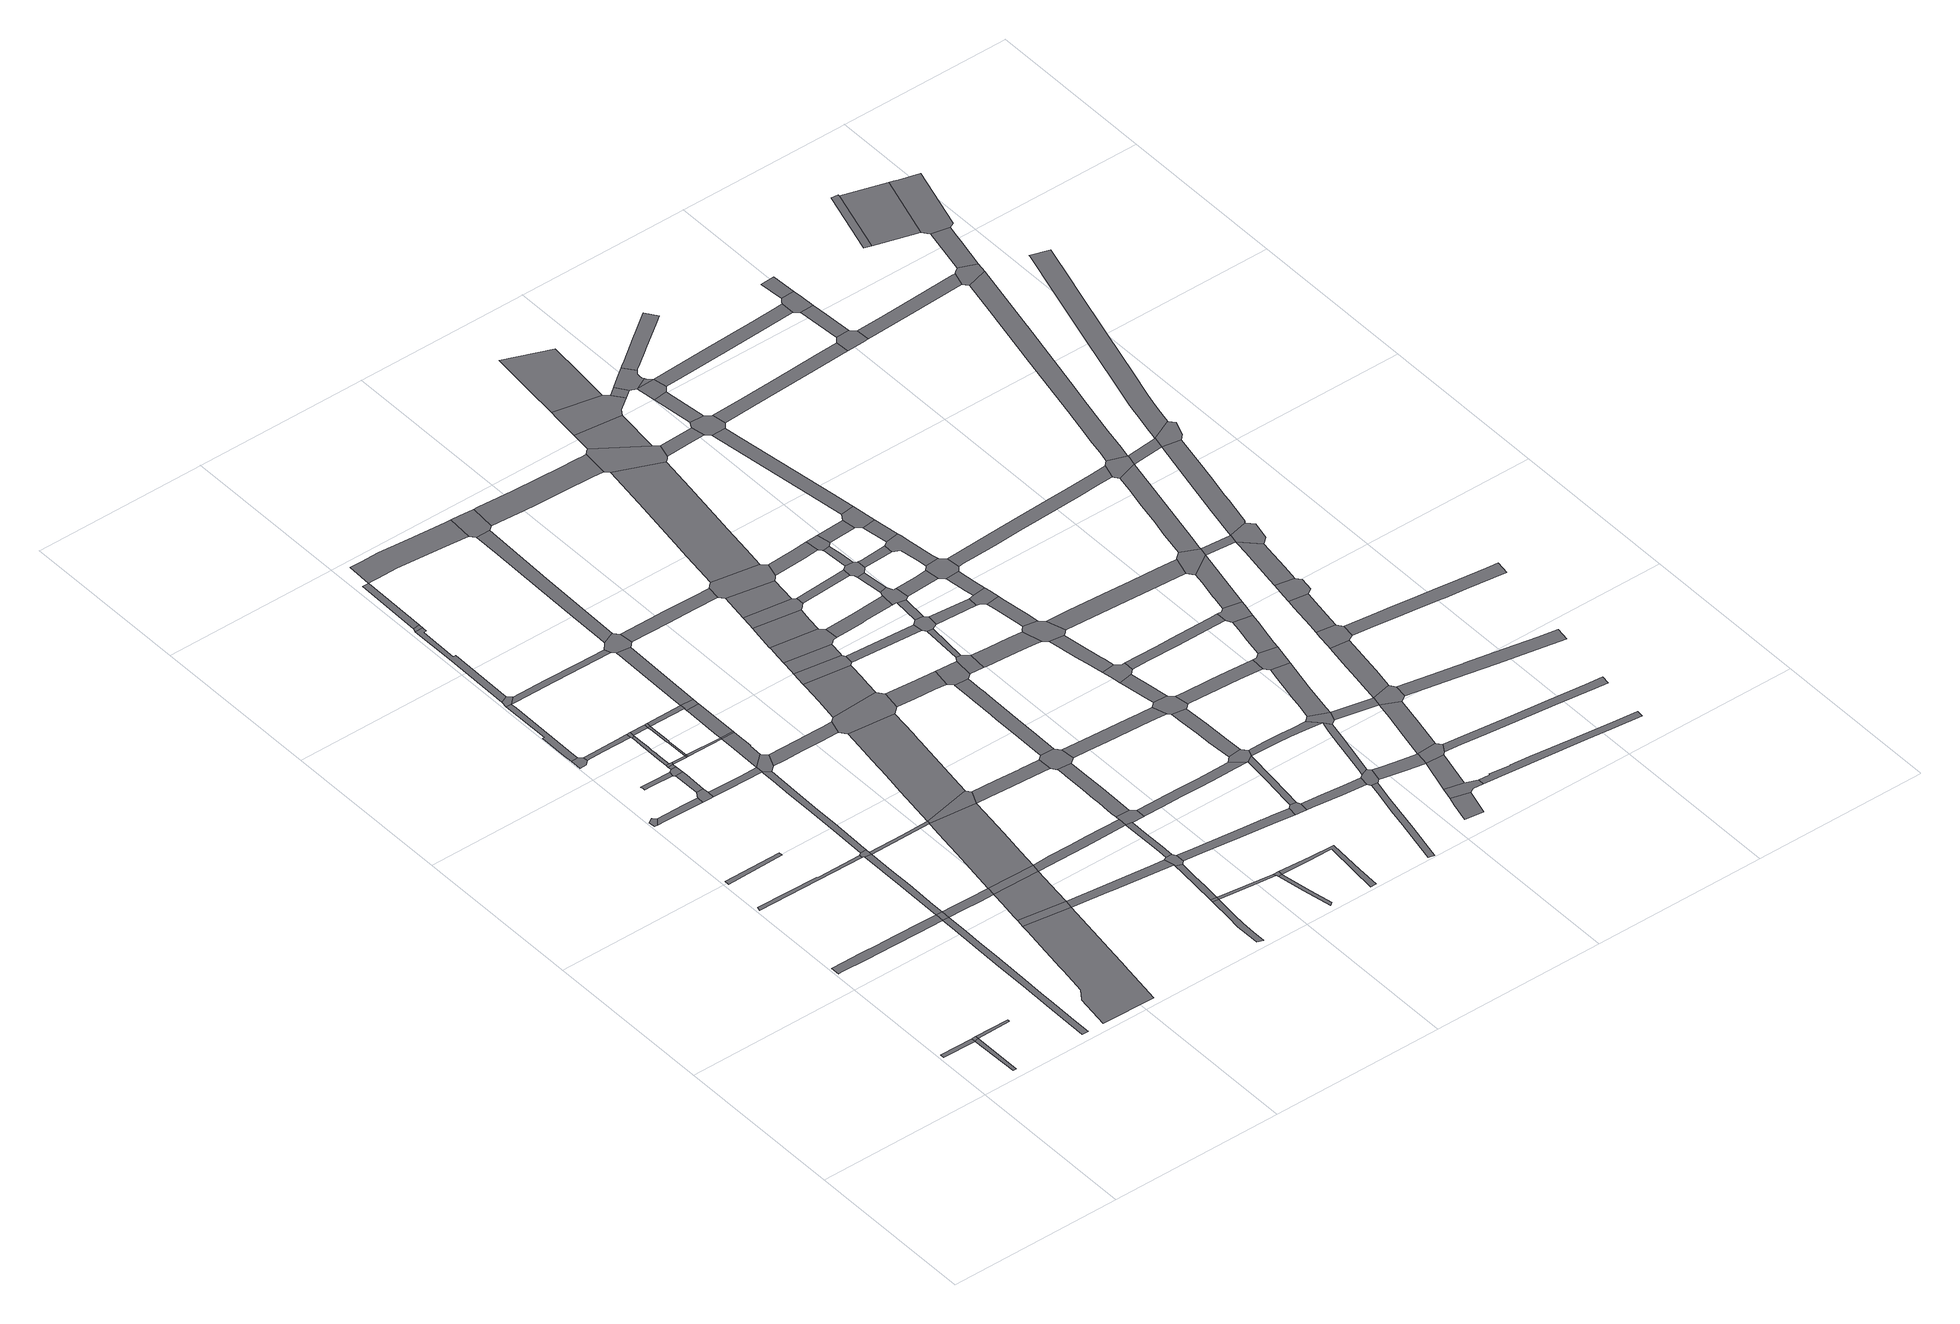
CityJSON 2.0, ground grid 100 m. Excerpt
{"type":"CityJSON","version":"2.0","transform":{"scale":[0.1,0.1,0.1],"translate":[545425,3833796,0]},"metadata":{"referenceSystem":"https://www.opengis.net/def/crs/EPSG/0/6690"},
"CityObjects":{
"road1":{"type":"Road","attributes":{"RoadStructureAttribute.sectionType":"1"},"geometry":[{"type":"MultiSurface","lod":"1","boundaries":[[[0,1,2,3]]]}]},
"road2":{"type":"Road","attributes":{"RoadStructureAttribute.sectionType":"1"},"geometry":[{"type":"MultiSurface","lod":"1","boundaries":[[[4,2,5,6]]]}]},
"road3":{"type":"Road","geometry":[{"type":"MultiSurface","lod":"1","boundaries":[[[3,2,4,7]]]}]},
"road4":{"type":"Road","geometry":[{"type":"MultiSurface","lod":"1","boundaries":[[[8,9,10,7,4]]]}]},
"road5":{"type":"Road","attributes":{"RoadStructureAttribute.sectionType":"1"},"geometry":[{"type":"MultiSurface","lod":"1","boundaries":[[[11,12,13,14,15,16,17,18,19,20,21,22,23,24,25]]]}]},
"road6":{"type":"Road","attributes":{"RoadStructureAttribute.sectionType":"1"},"geometry":[{"type":"MultiSurface","lod":"1","boundaries":[[[26,27,28,29,30,31]]]}]},
"road7":{"type":"Road","geometry":[{"type":"MultiSurface","lod":"1","boundaries":[[[32,33,34,35,36,37]]]}]},
"road8":{"type":"Road","attributes":{"RoadStructureAttribute.sectionType":"1"},"geometry":[{"type":"MultiSurface","lod":"1","boundaries":[[[24,38,39,40,41,42,43,44,45,46,47,48,49,50,51,52,53,54]]]}]},
"road9":{"type":"Road","attributes":{"RoadStructureAttribute.sectionType":"1"},"geometry":[{"type":"MultiSurface","lod":"1","boundaries":[[[55,56,57,58,59,60]]]}]},
"road10":{"type":"Road","attributes":{"RoadStructureAttribute.sectionType":"1"},"geometry":[{"type":"MultiSurface","lod":"1","boundaries":[[[61,37,36,62,63,64,65,66]]]}]},
"road11":{"type":"Road","geometry":[{"type":"MultiSurface","lod":"1","boundaries":[[[67,68,69,70,71,72,73]]]}]},
"road12":{"type":"Road","geometry":[{"type":"MultiSurface","lod":"1","boundaries":[[[25,24,54,74]]]}]},
"road13":{"type":"Road","attributes":{"RoadStructureAttribute.sectionType":"1"},"geometry":[{"type":"MultiSurface","lod":"1","boundaries":[[[75,76,77,78,67,73,79,80,81]]]}]},
"road14":{"type":"Road","geometry":[{"type":"MultiSurface","lod":"1","boundaries":[[[82,83,84,85,86,87,88,89]]]}]},
"road15":{"type":"Road","attributes":{"RoadStructureAttribute.sectionType":"1"},"geometry":[{"type":"MultiSurface","lod":"1","boundaries":[[[90,91,92,25,74,93,94,95,96]]]}]},
"road16":{"type":"Road","geometry":[{"type":"MultiSurface","lod":"1","boundaries":[[[97,66,65,98,99,100,101]]]}]},
"road17":{"type":"Road","attributes":{"function":"2","RoadStructureAttribute.sectionType":"1"},"geometry":[{"type":"MultiSurface","lod":"1","boundaries":[[[102,103,104,105,106,107,108,109,110,111,112,113,114,115,116,117,118,119,120,121]]]}]},
"road18":{"type":"Road","attributes":{"RoadStructureAttribute.sectionType":"1"},"geometry":[{"type":"MultiSurface","lod":"1","boundaries":[[[122,123,124,72,71,125,126,127,128]]]}]},
"road19":{"type":"Road","attributes":{"RoadStructureAttribute.sectionType":"1"},"geometry":[{"type":"MultiSurface","lod":"1","boundaries":[[[129,130,131,132,97,101]]]}]},
"road20":{"type":"Road","geometry":[{"type":"MultiSurface","lod":"1","boundaries":[[[133,134,135,136,75,81,137]]]}]},
"road21":{"type":"Road","attributes":{"RoadStructureAttribute.sectionType":"1"},"geometry":[{"type":"MultiSurface","lod":"1","boundaries":[[[138,139,74,54,140,141,142,143]]]}]},
"road22":{"type":"Road","geometry":[{"type":"MultiSurface","lod":"1","boundaries":[[[144,145,89,88,146,131,130,147,148]]]}]},
"road23":{"type":"Road","geometry":[{"type":"MultiSurface","lod":"1","boundaries":[[[149,60,59,150,90,96,151,152,153]]]}]},
"road24":{"type":"Road","attributes":{"RoadStructureAttribute.sectionType":"1"},"geometry":[{"type":"MultiSurface","lod":"1","boundaries":[[[154,144,148,155,156]]]}]},
"road25":{"type":"Road","geometry":[{"type":"MultiSurface","lod":"1","boundaries":[[[157,154,156,158,159]]]}]},
"road26":{"type":"Road","attributes":{"RoadStructureAttribute.sectionType":"1"},"geometry":[{"type":"MultiSurface","lod":"1","boundaries":[[[160,161,162,163,164,165,166,157,159,167,168,169,170,171,172,173]]]}]},
"road27":{"type":"Road","attributes":{"RoadStructureAttribute.sectionType":"1"},"geometry":[{"type":"MultiSurface","lod":"1","boundaries":[[[174,175,176,136,135,177,178,179,180,181,182,183]]]}]},
"road28":{"type":"Road","attributes":{"RoadStructureAttribute.sectionType":"1"},"geometry":[{"type":"MultiSurface","lod":"1","boundaries":[[[158,156,184,185,186]]]}]},
"road29":{"type":"Road","attributes":{"RoadStructureAttribute.sectionType":"1"},"geometry":[{"type":"MultiSurface","lod":"1","boundaries":[[[187,188,100,99,189,190,191,192]]]}]},
"road30":{"type":"Road","geometry":[{"type":"MultiSurface","lod":"1","boundaries":[[[128,127,160,173,193,194]]]}]},
"road31":{"type":"Road","geometry":[{"type":"MultiSurface","lod":"1","boundaries":[[[195,186,185,196]]]}]},
"road32":{"type":"Road","geometry":[{"type":"MultiSurface","lod":"1","boundaries":[[[197,102,121,198]]]}]},
"road33":{"type":"Road","attributes":{"RoadStructureAttribute.sectionType":"1"},"geometry":[{"type":"MultiSurface","lod":"1","boundaries":[[[191,199,200,201,202,203,204,149,153,205,206,207,208,209,210]]]}]},
"road34":{"type":"Road","attributes":{"RoadStructureAttribute.sectionType":"1"},"geometry":[{"type":"MultiSurface","lod":"1","boundaries":[[[194,193,211,212]]]}]},
"road35":{"type":"Road","attributes":{"RoadStructureAttribute.sectionType":"1"},"geometry":[{"type":"MultiSurface","lod":"1","boundaries":[[[211,213,214,215,216,186,195,217,218,219,220]]]}]},
"road36":{"type":"Road","geometry":[{"type":"MultiSurface","lod":"1","boundaries":[[[221,222,223,174,183]]]}]},
"road37":{"type":"Road","attributes":{"function":"2","RoadStructureAttribute.sectionType":"1"},"geometry":[{"type":"MultiSurface","lod":"1","boundaries":[[[142,224,225,226,197,198,227,228]]]}]},
"road38":{"type":"Road","attributes":{"RoadStructureAttribute.sectionType":"1"},"geometry":[{"type":"MultiSurface","lod":"1","boundaries":[[[229,230,151,96,231,232]]]}]},
"road39":{"type":"Road","geometry":[{"type":"MultiSurface","lod":"1","boundaries":[[[212,211,220,233]]]}]},
"road40":{"type":"Road","attributes":{"RoadStructureAttribute.sectionType":"1"},"geometry":[{"type":"MultiSurface","lod":"1","boundaries":[[[195,196,234,235]]]}]},
"road41":{"type":"Road","attributes":{"RoadStructureAttribute.sectionType":"1"},"geometry":[{"type":"MultiSurface","lod":"1","boundaries":[[[236,223,222,237]]]}]},
"road42":{"type":"Road","geometry":[{"type":"MultiSurface","lod":"1","boundaries":[[[143,142,228,238]]]}]},
"road43":{"type":"Road","attributes":{"RoadStructureAttribute.sectionType":"1"},"geometry":[{"type":"MultiSurface","lod":"1","boundaries":[[[239,240,137,81,241,242,243,244,245]]]}]},
"road44":{"type":"Road","geometry":[{"type":"MultiSurface","lod":"1","boundaries":[[[246,192,191,210,247,248,249]]]}]},
"road45":{"type":"Road","attributes":{"RoadStructureAttribute.sectionType":"1"},"geometry":[{"type":"MultiSurface","lod":"1","boundaries":[[[233,220,250,251]]]}]},
"road46":{"type":"Road","attributes":{"RoadStructureAttribute.sectionType":"1"},"geometry":[{"type":"MultiSurface","lod":"1","boundaries":[[[234,252,192,246,253,254,255]]]}]},
"road47":{"type":"Road","geometry":[{"type":"MultiSurface","lod":"1","boundaries":[[[235,234,255,256]]]}]},
"road48":{"type":"Road","attributes":{"function":"2","RoadStructureAttribute.sectionType":"1"},"geometry":[{"type":"MultiSurface","lod":"1","boundaries":[[[231,257,258,259,260,261,262,263,264,143,238,265,266,267,268]]]}]},
"road49":{"type":"Road","attributes":{"RoadStructureAttribute.sectionType":"1"},"geometry":[{"type":"MultiSurface","lod":"1","boundaries":[[[269,270,271,272,273,235,256,274]]]}]},
"road50":{"type":"Road","geometry":[{"type":"MultiSurface","lod":"1","boundaries":[[[251,250,275,269,274,276,277]]]}]},
"road51":{"type":"Road","attributes":{"RoadStructureAttribute.sectionType":"1"},"geometry":[{"type":"MultiSurface","lod":"1","boundaries":[[[278,279,280,281,249,248,282,283,284,285,286,287]]]}]},
"road52":{"type":"Road","attributes":{"RoadStructureAttribute.sectionType":"1"},"geometry":[{"type":"MultiSurface","lod":"1","boundaries":[[[288,289,290,198,121,291,292,293,294,295,296]]]}]},
"road53":{"type":"Road","geometry":[{"type":"MultiSurface","lod":"1","boundaries":[[[297,232,231,268,298]]]}]},
"road54":{"type":"Road","attributes":{"RoadStructureAttribute.sectionType":"1"},"geometry":[{"type":"MultiSurface","lod":"1","boundaries":[[[299,300,301,302,303,251,277,304,305]]]}]},
"road55":{"type":"Road","attributes":{"RoadStructureAttribute.sectionType":"1"},"geometry":[{"type":"MultiSurface","lod":"1","boundaries":[[[306,307,308,309,310,311,312,313,314,315,316]]]}]},
"road56":{"type":"Road","geometry":[{"type":"MultiSurface","lod":"1","boundaries":[[[317,318,319,245,244,299,305,320,321]]]}]},
"road57":{"type":"Road","attributes":{"RoadStructureAttribute.sectionType":"1"},"geometry":[{"type":"MultiSurface","lod":"1","boundaries":[[[322,323,324,325,326,237,327,328,329,330,331,332,333]]]}]},
"road58":{"type":"Road","attributes":{"RoadStructureAttribute.sectionType":"1"},"geometry":[{"type":"MultiSurface","lod":"1","boundaries":[[[334,335,336,337,338,238,228,339,340,341,342,343,344]]]}]},
"road59":{"type":"Road","attributes":{"function":"2","RoadStructureAttribute.sectionType":"1"},"geometry":[{"type":"MultiSurface","lod":"1","boundaries":[[[345,346,347,348,349,350,351,352,353,232,297,354,355,356,357,358,359]]]}]},
"road60":{"type":"Road","geometry":[{"type":"MultiSurface","lod":"1","boundaries":[[[360,306,316,361]]]}]},
"road61":{"type":"Road","attributes":{"RoadStructureAttribute.sectionType":"1"},"geometry":[{"type":"MultiSurface","lod":"1","boundaries":[[[362,363,364,360,361,365,366,367,368]]]}]},
"road62":{"type":"Road","attributes":{"RoadStructureAttribute.sectionType":"1"},"geometry":[{"type":"MultiSurface","lod":"1","boundaries":[[[369,370,371,372,373,318,317,374,375]]]}]},
"road63":{"type":"Road","geometry":[{"type":"MultiSurface","lod":"1","boundaries":[[[376,377,296,295,362,368,378,379,380,381,382,383]]]}]},
"road64":{"type":"Road","attributes":{"RoadStructureAttribute.sectionType":"1"},"geometry":[{"type":"MultiSurface","lod":"1","boundaries":[[[384,385,386,298,268,387,388,389,390,391]]]}]},
"road65":{"type":"Road","attributes":{"RoadStructureAttribute.sectionType":"1"},"geometry":[{"type":"MultiSurface","lod":"1","boundaries":[[[361,316,392,393,394]]]}]},
"road66":{"type":"Road","geometry":[{"type":"MultiSurface","lod":"1","boundaries":[[[395,396,397,398,399,287,286,345,359,400,401]]]}]},
"road67":{"type":"Road","attributes":{"RoadStructureAttribute.sectionType":"1"},"geometry":[{"type":"MultiSurface","lod":"1","boundaries":[[[343,402,403,404,376,383,405,406,407]]]}]},
"road68":{"type":"Road","attributes":{"RoadStructureAttribute.sectionType":"1"},"geometry":[{"type":"MultiSurface","lod":"1","boundaries":[[[408,409,410,411,321,320,412,413,414,415]]]}]},
"road69":{"type":"Road","attributes":{"function":"2","RoadStructureAttribute.sectionType":"1"},"geometry":[{"type":"MultiSurface","lod":"1","boundaries":[[[416,417,418,398,397,419,420,421,422,423]]]}]},
"road70":{"type":"Road","geometry":[{"type":"MultiSurface","lod":"1","boundaries":[[[424,344,343,407,425,426,427,428]]]}]},
"road71":{"type":"Road","geometry":[{"type":"MultiSurface","lod":"1","boundaries":[[[429,333,332,369,375,430,431]]]}]},
"road72":{"type":"Road","attributes":{"RoadStructureAttribute.sectionType":"1"},"geometry":[{"type":"MultiSurface","lod":"1","boundaries":[[[432,433,434,435,436,437]]]}]},
"road73":{"type":"Road","geometry":[{"type":"MultiSurface","lod":"1","boundaries":[[[394,393,434,433,438]]]}]},
"road74":{"type":"Road","attributes":{"RoadStructureAttribute.sectionType":"1"},"geometry":[{"type":"MultiSurface","lod":"1","boundaries":[[[439,440,441,442,443,444,445,446,424,428,447,448,449,450]]]}]},
"road75":{"type":"Road","geometry":[{"type":"MultiSurface","lod":"1","boundaries":[[[451,416,423,452,453,454,455,456]]]}]},
"road76":{"type":"Road","attributes":{"function":"2","RoadStructureAttribute.sectionType":"1"},"geometry":[{"type":"MultiSurface","lod":"1","boundaries":[[[457,458,451,456,459,460]]]}]},
"road77":{"type":"Road","geometry":[{"type":"MultiSurface","lod":"1","boundaries":[[[461,391,390,462,439,450,463,464,465]]]}]},
"road78":{"type":"Road","geometry":[{"type":"MultiSurface","lod":"1","boundaries":[[[466,467,468,469,470,457,460,471,472,473,474,475,476,477]]]}]},
"road79":{"type":"Road","attributes":{"RoadStructureAttribute.sectionType":"1"},"geometry":[{"type":"MultiSurface","lod":"1","boundaries":[[[478,479,480,438,433,481,482,483,484,485,486]]]}]},
"road80":{"type":"Road","attributes":{"RoadStructureAttribute.sectionType":"1"},"geometry":[{"type":"MultiSurface","lod":"1","boundaries":[[[487,488,489,490,491,492,493,494,382,381,495,496,497,498,499,500,501]]]}]},
"road81":{"type":"Road","attributes":{"RoadStructureAttribute.sectionType":"1"},"geometry":[{"type":"MultiSurface","lod":"1","boundaries":[[[502,401,400,503,504,505,506]]]}]},
"road82":{"type":"Road","attributes":{"function":"2","RoadStructureAttribute.sectionType":"1"},"geometry":[{"type":"MultiSurface","lod":"1","boundaries":[[[507,508,466,477,509,510]]]}]},
"road83":{"type":"Road","attributes":{"RoadStructureAttribute.sectionType":"1"},"geometry":[{"type":"MultiSurface","lod":"1","boundaries":[[[511,512,513,514,515,516,461,465,517,518,519,520,521,522,523,524]]]}]},
"road84":{"type":"Road","geometry":[{"type":"MultiSurface","lod":"1","boundaries":[[[525,526,527,507,510,528,529,530,531,532]]]}]},
"road85":{"type":"Road","attributes":{"function":"2","RoadStructureAttribute.sectionType":"1"},"geometry":[{"type":"MultiSurface","lod":"1","boundaries":[[[533,525,532,534]]]}]},
"road86":{"type":"Road","attributes":{"RoadStructureAttribute.sectionType":"1"},"geometry":[{"type":"MultiSurface","lod":"1","boundaries":[[[535,536,537,538,539,427,426,540,541,542,543,544,545,546,547,548]]]}]},
"road87":{"type":"Road","attributes":{"RoadStructureAttribute.sectionType":"1"},"geometry":[{"type":"MultiSurface","lod":"1","boundaries":[[[455,454,549,550]]]}]},
"road88":{"type":"Road","geometry":[{"type":"MultiSurface","lod":"1","boundaries":[[[551,552,415,414,533,534,553,554,555,556]]]}]},
"road89":{"type":"Road","geometry":[{"type":"MultiSurface","lod":"1","boundaries":[[[506,505,557,511,524,558,559,560]]]}]},
"road90":{"type":"Road","attributes":{"RoadStructureAttribute.sectionType":"1"},"geometry":[{"type":"MultiSurface","lod":"1","boundaries":[[[561,562,563,564,565,566,431,430,567,568,569,570,571,572,573]]]}]},
"road91":{"type":"Road","attributes":{"RoadStructureAttribute.sectionType":"1"},"geometry":[{"type":"MultiSurface","lod":"1","boundaries":[[[574,575,576,577,578,464,463,579,580,581,582,583,584,585]]]}]},
"road92":{"type":"Road","attributes":{"RoadStructureAttribute.sectionType":"1"},"geometry":[{"type":"MultiSurface","lod":"1","boundaries":[[[586,587,588,475,474,589,590,591,592,593,594]]]}]},
"road93":{"type":"Road","geometry":[{"type":"MultiSurface","lod":"1","boundaries":[[[595,596,597,560,559,598,599,600,601,602]]]}]},
"road94":{"type":"Road","geometry":[{"type":"MultiSurface","lod":"1","boundaries":[[[603,501,500,604,605,606]]]}]},
"road95":{"type":"Road","attributes":{"RoadStructureAttribute.sectionType":"1"},"geometry":[{"type":"MultiSurface","lod":"1","boundaries":[[[607,595,602,608]]]}]},
"road96":{"type":"Road","attributes":{"RoadStructureAttribute.sectionType":"1"},"geometry":[{"type":"MultiSurface","lod":"1","boundaries":[[[609,531,530,610]]]}]},
"road97":{"type":"Road","attributes":{"RoadStructureAttribute.sectionType":"1"},"geometry":[{"type":"MultiSurface","lod":"1","boundaries":[[[611,612,613,547,614,615,616,617,603,606]]]}]},
"road98":{"type":"Road","attributes":{"function":"2","RoadStructureAttribute.sectionType":"1"},"geometry":[{"type":"MultiSurface","lod":"1","boundaries":[[[618,619,620,621,551,556,622,623,624,625,626]]]}]},
"road99":{"type":"Road","geometry":[{"type":"MultiSurface","lod":"1","boundaries":[[[627,550,549,628,629,607,608,630,631,632,633,634]]]}]},
"road100":{"type":"Road","geometry":[{"type":"MultiSurface","lod":"1","boundaries":[[[635,636,548,547,613,637]]]}]},
"road101":{"type":"Road","attributes":{"RoadStructureAttribute.sectionType":"1"},"geometry":[{"type":"MultiSurface","lod":"1","boundaries":[[[638,639,555,554,640,641,642]]]}]},
"road102":{"type":"Road","attributes":{"RoadStructureAttribute.sectionType":"1"},"geometry":[{"type":"MultiSurface","lod":"1","boundaries":[[[643,627,634,644]]]}]},
"road103":{"type":"Road","attributes":{"RoadStructureAttribute.sectionType":"1"},"geometry":[{"type":"MultiSurface","lod":"1","boundaries":[[[645,646,599,598,647,648,649,650,651,652]]]}]},
"road104":{"type":"Road","attributes":{"RoadStructureAttribute.sectionType":"1"},"geometry":[{"type":"MultiSurface","lod":"1","boundaries":[[[653,654,605,604,655,656,657,658]]]}]},
"road105":{"type":"Road","geometry":[{"type":"MultiSurface","lod":"1","boundaries":[[[659,660,661,586,594,662,663,664,643,644,665,666,667]]]}]},
"road106":{"type":"Road","attributes":{"RoadStructureAttribute.sectionType":"1"},"geometry":[{"type":"MultiSurface","lod":"1","boundaries":[[[668,669,670,671,672,673,674,675,676,677,678,679]]]}]},
"road107":{"type":"Road","attributes":{"RoadStructureAttribute.sectionType":"1"},"geometry":[{"type":"MultiSurface","lod":"1","boundaries":[[[680,681,682,683,684,636,635,685,686,687]]]}]},
"road108":{"type":"Road","attributes":{"RoadStructureAttribute.sectionType":"1"},"geometry":[{"type":"MultiSurface","lod":"1","boundaries":[[[688,689,661,660]]]}]},
"road109":{"type":"Road","geometry":[{"type":"MultiSurface","lod":"1","boundaries":[[[690,609,610,691,689,688,692,693,694]]]}]},
"road110":{"type":"Road","attributes":{"RoadStructureAttribute.sectionType":"1"},"geometry":[{"type":"MultiSurface","lod":"1","boundaries":[[[633,632,695,696]]]}]},
"road111":{"type":"Road","geometry":[{"type":"MultiSurface","lod":"1","boundaries":[[[697,585,584,680,687,698,699,700,701,702]]]}]},
"road112":{"type":"Road","attributes":{"RoadStructureAttribute.sectionType":"1"},"geometry":[{"type":"MultiSurface","lod":"1","boundaries":[[[703,704,705,690,694]]]}]},
"road113":{"type":"Road","attributes":{"RoadStructureAttribute.sectionType":"1"},"geometry":[{"type":"MultiSurface","lod":"1","boundaries":[[[706,707,708,709,710,711,697,702]]]}]},
"road114":{"type":"Road","geometry":[{"type":"MultiSurface","lod":"1","boundaries":[[[712,638,642,713,705,704,714,715,716]]]}]},
"road115":{"type":"Road","geometry":[{"type":"MultiSurface","lod":"1","boundaries":[[[717,718,573,572,618,626,719,720,721,722]]]}]},
"road116":{"type":"Road","attributes":{"RoadStructureAttribute.sectionType":"1"},"geometry":[{"type":"MultiSurface","lod":"1","boundaries":[[[723,724,667,666,725]]]}]},
"road117":{"type":"Road","geometry":[{"type":"MultiSurface","lod":"1","boundaries":[[[726,727,728,729,730,709,708,731,732]]]}]},
"road118":{"type":"Road","attributes":{"RoadStructureAttribute.sectionType":"1"},"geometry":[{"type":"MultiSurface","lod":"1","boundaries":[[[733,734,735,736,737,738,729,728,739,740,741,742]]]}]},
"road119":{"type":"Road","geometry":[{"type":"MultiSurface","lod":"1","boundaries":[[[743,744,658,657,668,679,745,746]]]}]},
"road120":{"type":"Road","attributes":{"RoadStructureAttribute.sectionType":"1"},"geometry":[{"type":"MultiSurface","lod":"1","boundaries":[[[747,748,693,692,749,750]]]}]},
"road121":{"type":"Road","attributes":{"RoadStructureAttribute.sectionType":"1"},"geometry":[{"type":"MultiSurface","lod":"1","boundaries":[[[751,752,753,637,613,754,755,756,757,758,759,760]]]}]},
"road122":{"type":"Road","geometry":[{"type":"MultiSurface","lod":"1","boundaries":[[[761,762,763,652,651,733,742,764,765,766,767,768]]]}]},
"road123":{"type":"Road","attributes":{"function":"2","RoadStructureAttribute.sectionType":"1"},"geometry":[{"type":"MultiSurface","lod":"1","boundaries":[[[769,717,722,770]]]}]},
"road124":{"type":"Road","attributes":{"RoadStructureAttribute.sectionType":"1"},"geometry":[{"type":"MultiSurface","lod":"1","boundaries":[[[771,772,773,774,775,776,777,778,761,768]]]}]},
"road125":{"type":"Road","geometry":[{"type":"MultiSurface","lod":"1","boundaries":[[[779,780,781,696,695,782,783,774,773]]]}]},
"road126":{"type":"Road","attributes":{"RoadStructureAttribute.sectionType":"1"},"geometry":[{"type":"MultiSurface","lod":"1","boundaries":[[[784,712,716,785,786]]]}]},
"road127":{"type":"Road","attributes":{"RoadStructureAttribute.sectionType":"1"},"geometry":[{"type":"MultiSurface","lod":"1","boundaries":[[[787,788,789,790,791,792,793,781,780]]]}]},
"road128":{"type":"Road","attributes":{"RoadStructureAttribute.sectionType":"1"},"geometry":[{"type":"MultiSurface","lod":"1","boundaries":[[[794,795,796,797,798]]]}]},
"road129":{"type":"Road","attributes":{"RoadStructureAttribute.sectionType":"1"},"geometry":[{"type":"MultiSurface","lod":"1","boundaries":[[[799,800,801,802,803,804,805,744,743,806,807,808]]]}]},
"road130":{"type":"Road","geometry":[{"type":"MultiSurface","lod":"1","boundaries":[[[809,810,811,723,725,812,789,788,813,814,815,816]]]}]},
"road131":{"type":"Road","geometry":[{"type":"MultiSurface","lod":"1","boundaries":[[[817,818,819,769,770,820,821,822,823,824,825]]]}]},
"road132":{"type":"Road","geometry":[{"type":"MultiSurface","lod":"1","boundaries":[[[826,827,828,829,830,831,832,833,747,750,834,835,810,809]]]}]},
"road133":{"type":"Road","attributes":{"RoadStructureAttribute.sectionType":"1"},"geometry":[{"type":"MultiSurface","lod":"1","boundaries":[[[836,837,746,745,838,839,840,841,842]]]}]},
"road134":{"type":"Road","attributes":{"RoadStructureAttribute.sectionType":"1"},"geometry":[{"type":"MultiSurface","lod":"1","boundaries":[[[843,844,845,846,700,699,847,848,849,850,851]]]}]},
"road135":{"type":"Road","attributes":{"RoadStructureAttribute.sectionType":"1"},"geometry":[{"type":"MultiSurface","lod":"1","boundaries":[[[852,853,832,831]]]}]},
"road136":{"type":"Road","attributes":{"RoadStructureAttribute.sectionType":"1"},"geometry":[{"type":"MultiSurface","lod":"1","boundaries":[[[854,721,720,855,856]]]}]},
"road137":{"type":"Road","geometry":[{"type":"MultiSurface","lod":"1","boundaries":[[[857,794,798,858,859,860,861]]]}]},
"road138":{"type":"Road","geometry":[{"type":"MultiSurface","lod":"1","boundaries":[[[862,863,864,865,784,786,866,853,852]]]}]},
"road139":{"type":"Road","attributes":{"function":"2","RoadStructureAttribute.sectionType":"1"},"geometry":[{"type":"MultiSurface","lod":"1","boundaries":[[[867,868,817,825,869,870]]]}]},
"road140":{"type":"Road","geometry":[{"type":"MultiSurface","lod":"1","boundaries":[[[871,760,759,872,799,808,873,874]]]}]},
"road141":{"type":"Road","attributes":{"RoadStructureAttribute.sectionType":"1"},"geometry":[{"type":"MultiSurface","lod":"1","boundaries":[[[841,857,861,875]]]}]},
"road142":{"type":"Road","attributes":{"RoadStructureAttribute.sectionType":"1"},"geometry":[{"type":"MultiSurface","lod":"1","boundaries":[[[876,877,878,863,862,879,880,881]]]}]},
"road143":{"type":"Road","attributes":{"RoadStructureAttribute.sectionType":"1"},"geometry":[{"type":"MultiSurface","lod":"1","boundaries":[[[882,883,884,885,886,887,732,731,888,889,890,891,892]]]}]},
"road144":{"type":"Road","attributes":{"RoadStructureAttribute.sectionType":"1"},"geometry":[{"type":"MultiSurface","lod":"1","boundaries":[[[893,822,821,894]]]}]},
"road145":{"type":"Road","geometry":[{"type":"MultiSurface","lod":"1","boundaries":[[[895,842,841,875,896,897]]]}]},
"road146":{"type":"Road","attributes":{"RoadStructureAttribute.sectionType":"1"},"geometry":[{"type":"MultiSurface","lod":"1","boundaries":[[[898,899,900,901,902,903,871,874,904,905,906]]]}]},
"road147":{"type":"Road","geometry":[{"type":"MultiSurface","lod":"1","boundaries":[[[907,908,854,856,876,881,909,910,911,912]]]}]},
"road148":{"type":"Road","attributes":{"RoadStructureAttribute.sectionType":"1"},"geometry":[{"type":"MultiSurface","lod":"1","boundaries":[[[874,873,913,914]]]}]},
"road149":{"type":"Road","attributes":{"RoadStructureAttribute.sectionType":"1"},"geometry":[{"type":"MultiSurface","lod":"1","boundaries":[[[915,916,907,912]]]}]},
"road150":{"type":"Road","geometry":[{"type":"MultiSurface","lod":"1","boundaries":[[[917,918,919,893,894,920,921,922,923,924,925,926,927,928,929,930,931,932,933]]]}]},
"road151":{"type":"Road","attributes":{"RoadStructureAttribute.sectionType":"1"},"geometry":[{"type":"MultiSurface","lod":"1","boundaries":[[[913,934,935,842,895,936,937]]]}]},
"road152":{"type":"Road","attributes":{"RoadStructureAttribute.sectionType":"1"},"geometry":[{"type":"MultiSurface","lod":"1","boundaries":[[[938,939,940,941,767,766,942,943,944,945,946,947]]]}]},
"road153":{"type":"Road","geometry":[{"type":"MultiSurface","lod":"1","boundaries":[[[948,920,916,915,949]]]}]},
"road154":{"type":"Road","attributes":{"RoadStructureAttribute.sectionType":"1"},"geometry":[{"type":"MultiSurface","lod":"1","boundaries":[[[950,921,920,948]]]}]},
"road155":{"type":"Road","geometry":[{"type":"MultiSurface","lod":"1","boundaries":[[[951,952,851,850,898,906,953]]]}]},
"road156":{"type":"Road","geometry":[{"type":"MultiSurface","lod":"1","boundaries":[[[954,914,913,937,955,956,957]]]}]},
"road157":{"type":"Road","attributes":{"RoadStructureAttribute.sectionType":"1"},"geometry":[{"type":"MultiSurface","lod":"1","boundaries":[[[958,959,960,951,953,961,962,963,964]]]}]},
"road158":{"type":"Road","attributes":{"RoadStructureAttribute.sectionType":"1"},"geometry":[{"type":"MultiSurface","lod":"1","boundaries":[[[965,966,967,968,914,954,969,970,971]]]}]},
"road159":{"type":"Road","geometry":[{"type":"MultiSurface","lod":"1","boundaries":[[[972,973,974,975,892,891,976,958,964,977,978]]]}]},
"road160":{"type":"Road","attributes":{"RoadStructureAttribute.sectionType":"1"},"geometry":[{"type":"MultiSurface","lod":"1","boundaries":[[[979,980,981,982,983,984,985,816,815,986,987,988,989,990,991,992,993,994,995]]]}]},
"road161":{"type":"Road","attributes":{"RoadStructureAttribute.sectionType":"1"},"geometry":[{"type":"MultiSurface","lod":"1","boundaries":[[[996,997,998,999,1000,1001,917,933,1002,1003,1004,1005,1006,1007,1008]]]}]},
"road162":{"type":"Road","attributes":{"RoadStructureAttribute.sectionType":"1"},"geometry":[{"type":"MultiSurface","lod":"1","boundaries":[[[1009,1010,1011,1012,1013,1014,1015,1016,1017,860,859,1018,1019,1020,1021,1022]]]}]},
"road163":{"type":"Road","attributes":{"RoadStructureAttribute.sectionType":"1"},"geometry":[{"type":"MultiSurface","lod":"1","boundaries":[[[1023,1024,1025,1026,1027,1028,1029,1030,972,978]]]}]},
"road164":{"type":"Road","geometry":[{"type":"MultiSurface","lod":"1","boundaries":[[[1031,1032,1033,965,971,1034,1035,1036,1037]]]}]},
"road165":{"type":"Road","attributes":{"RoadStructureAttribute.sectionType":"1"},"geometry":[{"type":"MultiSurface","lod":"1","boundaries":[[[1038,1039,1040,1041,897,896,1042,1043,1044,1045,1046,1047,1048]]]}]},
"road166":{"type":"Road","attributes":{"RoadStructureAttribute.sectionType":"1"},"geometry":[{"type":"MultiSurface","lod":"1","boundaries":[[[1049,1050,1051,1052,911,910,1053,1054,1055]]]}]},
"road167":{"type":"Road","geometry":[{"type":"MultiSurface","lod":"1","boundaries":[[[1056,1057,1058,947,946,1026,1025,1059]]]}]},
"road168":{"type":"Road","attributes":{"RoadStructureAttribute.sectionType":"1"},"geometry":[{"type":"MultiSurface","lod":"1","boundaries":[[[1060,1061,1062,1063,1031,1037,1064,1065,1066]]]}]},
"road169":{"type":"Road","attributes":{"RoadStructureAttribute.sectionType":"1"},"geometry":[{"type":"MultiSurface","lod":"1","boundaries":[[[1067,1068,1069,1070,1071,1072,948,949,1073,1074,1075,1076,1077,1078]]]}]},
"road170":{"type":"Road","geometry":[{"type":"MultiSurface","lod":"1","boundaries":[[[1079,1080,1060,1066,1081,1082,1083]]]}]},
"road171":{"type":"Road","attributes":{"RoadStructureAttribute.sectionType":"1"},"geometry":[{"type":"MultiSurface","lod":"1","boundaries":[[[1084,1085,1086,1087,1088,1089,957,956,1090,1091,1092,1093,1094,1095,1096]]]}]},
"road172":{"type":"Road","attributes":{"RoadStructureAttribute.sectionType":"1"},"geometry":[{"type":"MultiSurface","lod":"1","boundaries":[[[1059,1025,1097,1098,1099]]]}]},
"road173":{"type":"Road","attributes":{"RoadStructureAttribute.sectionType":"1"},"geometry":[{"type":"MultiSurface","lod":"1","boundaries":[[[1098,1100,1101,1102,1103,1079,1083,1104,1105,1106]]]}]},
"road174":{"type":"Road","attributes":{"RoadStructureAttribute.sectionType":"1"},"geometry":[{"type":"MultiSurface","lod":"1","boundaries":[[[1107,1108,1109,1110,1111,1112,1113,1114,1115,1116,1117,1056,1059]]]}]},
"road175":{"type":"Road","geometry":[{"type":"MultiSurface","lod":"1","boundaries":[[[1118,1099,1098,1106,1119,1120]]]}]},
"road176":{"type":"Road","geometry":[{"type":"MultiSurface","lod":"1","boundaries":[[[1121,979,995,1112,1111,1122]]]}]},
"road177":{"type":"Road","attributes":{"RoadStructureAttribute.sectionType":"1"},"geometry":[{"type":"MultiSurface","lod":"1","boundaries":[[[1123,1124,1125,1126,1127,1128,1036,1035,1129,1130,1131,1132,1133,1134,1135,1136]]]}]},
"road178":{"type":"Road","geometry":[{"type":"MultiSurface","lod":"1","boundaries":[[[1137,1138,1139,1049,1055,1140,1141,1142]]]}]},
"road179":{"type":"Road","attributes":{"RoadStructureAttribute.sectionType":"1"},"geometry":[{"type":"MultiSurface","lod":"1","boundaries":[[[1143,1144,1145,1138,1137]]]}]},
"road180":{"type":"Road","attributes":{"RoadStructureAttribute.sectionType":"1"},"geometry":[{"type":"MultiSurface","lod":"1","boundaries":[[[1146,1147,1148,1149,1150,1099,1118,1151,1152,1153,1154,1155,1156,1157,1158,1159]]]}]},
"road181":{"type":"Road","geometry":[{"type":"MultiSurface","lod":"1","boundaries":[[[1160,1161,1162,1163,1067,1078,1145,1144]]]}]},
"road182":{"type":"Road","attributes":{"RoadStructureAttribute.sectionType":"1"},"geometry":[{"type":"MultiSurface","lod":"1","boundaries":[[[1164,1122,1111,1165,1166,1167,1168,1146]]]}]},
"road183":{"type":"Road","attributes":{"RoadStructureAttribute.sectionType":"1"},"geometry":[{"type":"MultiSurface","lod":"1","boundaries":[[[1169,1170,1171,1162,1161]]]}]},
"road184":{"type":"Road","geometry":[{"type":"MultiSurface","lod":"1","boundaries":[[[1172,1164,1146,1159,1173,1174]]]}]},
"road185":{"type":"Road","attributes":{"RoadStructureAttribute.sectionType":"1"},"geometry":[{"type":"MultiSurface","lod":"1","boundaries":[[[1175,1176,1177,1178,1179,1180,1181,1182,1183,1184,1185,1186,1187,1188,1189,1190,1121,1122]]]}]},
"road186":{"type":"Road","attributes":{"RoadStructureAttribute.sectionType":"1"},"geometry":[{"type":"MultiSurface","lod":"1","boundaries":[[[1191,1192,1193,1194,1142,1141,1195,1196]]]}]},
"road187":{"type":"Road","attributes":{"RoadStructureAttribute.sectionType":"1"},"geometry":[{"type":"MultiSurface","lod":"1","boundaries":[[[1197,1198,1199,1200,1201,1202,1203,1204,1205,1206,1164,1172,1207,1208,1209,1210,1211,1212,1213,1214,1215]]]}]},
"road188":{"type":"Road","geometry":[{"type":"MultiSurface","lod":"1","boundaries":[[[1216,1217,1218,1219,1220]]]}]},
"road189":{"type":"Road","geometry":[{"type":"MultiSurface","lod":"1","boundaries":[[[1221,1222,1223,1191,1196,1183,1182,1224]]]}]},
"road190":{"type":"Road","attributes":{"RoadStructureAttribute.sectionType":"1"},"geometry":[{"type":"MultiSurface","lod":"1","boundaries":[[[1225,1221,1224,1226,1227,1228]]]}]},
"road191":{"type":"Road","attributes":{"RoadStructureAttribute.sectionType":"1"},"geometry":[{"type":"MultiSurface","lod":"1","boundaries":[[[1219,1218,1229,1230,1231]]]}]},
"road192":{"type":"Road","geometry":[{"type":"MultiSurface","lod":"1","boundaries":[[[1232,1233,1231,1230,1225,1228,1234,1235]]]}]}
},
"vertices":[
[20,365,0],[20,340,0],[213,337,0],[213,363,0],
[238,345,0],[220,55,0],[240,55,0],
[238,363,0],
[435,349,0],[435,355,0],[435,361,0],
[553,1185,0],[429,1186,0],[321,1188,0],[317,1188,0],[193,1191,0],[88,1192,0],[17,1193,0],[17,1141,0],[30,1141,0],[193,1137,0],[358,1136,0],[509,1132,0],[655,1130,0],[657,1130,0],[658,1182,0],
[360,1993,0],[361,1993,0],[360,2004,0],[358,2015,0],[24,2017,0],[24,1989,0],
[56,2587,0],[42,2601,0],[12,2582,0],[16,2544,0],[31,2544,0],[61,2581,0],
[656,1057,0],[654,852,0],[652,678,0],[651,511,0],[648,327,0],[647,157,0],[645,52,0],[681,51,0],[682,186,0],[684,340,0],[686,417,0],[688,538,0],[688,628,0],[690,764,0],[690,874,0],[692,1020,0],[693,1130,0],
[396,1756,0],[384,1761,0],[24,1767,0],[19,1744,0],[649,1736,0],[649,1756,0],
[225,2580,0],[89,2542,0],[174,2540,0],[273,2539,0],[310,2538,0],[311,2578,0],
[8,3171,0],[8,3106,0],[48,3106,0],[70,3127,0],[73,3130,0],[70,3157,0],[48,3171,0],
[693,1181,0],
[20,3683,0],[19,3391,0],[9,3392,0],[8,3227,0],[48,3204,0],[50,3647,0],[50,3683,0],
[225,2812,0],[150,2813,0],[148,2813,0],[150,2799,0],[151,2786,0],[197,2785,0],[321,2782,0],[326,2810,0],
[662,1733,0],[660,1596,0],[660,1456,0],[694,1254,0],[697,1435,0],[697,1573,0],[698,1726,0],
[332,2614,0],[363,2537,0],[374,2537,0],[374,2578,0],[375,2614,0],
[928,852,0],[923,813,0],[896,639,0],[877,503,0],[873,478,0],[859,388,0],[848,312,0],[810,259,0],[805,252,0],[777,51,0],[1084,45,0],[1098,133,0],[1105,181,0],[1111,224,0],[1119,277,0],[1128,345,0],[1139,414,0],[1160,559,0],[1190,763,0],[1197,813,0],
[324,3159,0],[319,3158,0],[128,3157,0],[176,3130,0],[335,3130,0],[340,3130,0],[340,3159,0],
[376,2743,0],[375,2774,0],[331,2772,0],[333,2616,0],
[87,3721,0],[85,3723,0],[66,3742,0],[24,3720,0],[89,3719,0],
[855,1178,0],[759,1180,0],[782,1128,0],[888,1125,0],[968,1125,0],[976,1176,0],
[343,2822,0],[331,2813,0],[328,2775,0],[374,2819,0],[374,2822,0],
[663,1768,0],[662,1736,0],[698,1744,0],[698,1749,0],[698,1767,0],
[343,2845,0],[374,2823,0],[373,2845,0],
[343,2860,0],[382,2860,0],[363,2860,0],
[345,3122,0],[345,3119,0],[345,3112,0],[344,3032,0],[344,2996,0],[344,2953,0],[344,2930,0],[363,2948,0],[363,2965,0],[362,2996,0],[362,3022,0],[362,3080,0],[362,3085,0],[362,3122,0],
[30,4391,0],[28,4132,0],[24,3722,0],[70,4132,0],[60,4132,0],[53,4132,0],[57,4360,0],[63,4360,0],[74,4361,0],[74,4391,0],
[379,2845,0],[460,2845,0],[460,2859,0],
[576,2574,0],[466,2576,0],[472,2535,0],[577,2533,0],[672,2532,0],[673,2573,0],
[362,3135,0],[362,3159,0],
[468,2859,0],[468,2845,0],
[936,903,0],[1205,864,0],
[672,2519,0],[672,2445,0],[670,2320,0],[670,2212,0],[669,2105,0],[667,1977,0],[699,1809,0],[699,1813,0],[703,2016,0],[705,2169,0],[708,2310,0],[712,2507,0],
[452,3133,0],[452,3159,0],
[453,3115,0],[456,2995,0],[456,2992,0],[457,2977,0],[467,2973,0],[467,2991,0],[467,2994,0],[467,3134,0],
[75,4417,0],[75,4418,0],[37,4414,0],
[966,1110,0],[957,1047,0],[940,935,0],[1216,942,0],[1243,1122,0],
[1060,1745,0],[906,1743,0],[1059,1727,0],[1062,1745,0],
[469,3159,0],
[675,2843,0],[675,2853,0],
[46,4812,0],[82,4811,0],
[1251,1173,0],
[484,3715,0],[293,3717,0],[80,3683,0],[321,3680,0],[660,3677,0],[664,3677,0],[651,3713,0],
[748,2640,0],[740,2531,0],[741,2532,0],[777,2610,0],
[678,3131,0],[678,3160,0],
[675,2749,0],[749,2718,0],[753,2719,0],[753,2843,0],
[753,2853,0],
[1059,1725,0],[1057,1716,0],[1045,1640,0],[1030,1538,0],[1029,1529,0],[1014,1427,0],[995,1308,0],[976,1177,0],[1268,1287,0],[1291,1447,0],[1318,1629,0],[1329,1701,0],
[678,3115,0],[678,3086,0],[678,3082,0],[675,2878,0],[675,2868,0],[754,3115,0],
[678,3126,0],[752,3135,0],[753,3159,0],
[1154,2607,0],[1116,2607,0],[1074,2607,0],[949,2608,0],[811,2531,0],[925,2530,0],[1049,2528,0],[1078,2528,0],[1142,2528,0],[1166,2607,0],
[1688,812,0],[1547,827,0],[1418,842,0],[1298,802,0],[1430,786,0],[1431,786,0],[1630,763,0],[1781,747,0],[1767,803,0],
[1345,1806,0],[1364,1779,0],
[683,3657,0],[683,3655,0],[683,3652,0],[680,3411,0],[679,3195,0],[756,3411,0],[761,3646,0],
[1752,415,0],[1751,401,0],[1740,280,0],[1731,197,0],[1730,111,0],[1729,52,0],[1764,41,0],[1765,122,0],[1766,198,0],[1773,276,0],[1786,413,0],
[758,3784,0],[687,3752,0],[682,3747,0],[792,3674,0],[784,3754,0],
[654,4928,0],[433,4944,0],[262,4956,0],[153,4957,0],[85,4959,0],[84,4811,0],[107,4812,0],[136,4811,0],[259,4812,0],[540,4789,0],[673,4777,0],[683,4926,0],
[1693,1175,0],[1679,1175,0],[1590,1175,0],[1482,1175,0],[1355,1175,0],[1247,1122,0],[1378,1121,0],[1532,1121,0],[1688,1121,0],[1787,1122,0],[1787,1175,0],
[1172,2490,0],[1158,2390,0],[1138,2259,0],[1131,2209,0],[1127,2185,0],[1114,2100,0],[1099,2002,0],[1091,1946,0],[1084,1895,0],[1359,1907,0],[1386,2092,0],[1407,2227,0],[1410,2248,0],[1417,2293,0],[1440,2462,0],
[1754,432,0],[1788,429,0],
[1780,736,0],[1775,674,0],[1765,558,0],[1790,452,0],[1797,526,0],[1805,623,0],[1814,723,0],
[700,4746,0],[698,4586,0],[693,4266,0],[690,3998,0],[687,3788,0],[768,4299,0],[780,4745,0],
[1786,813,0],[1785,813,0],[1817,725,0],[1820,728,0],[1821,729,0],[1833,739,0],[1832,793,0],[1821,812,0],
[1652,1763,0],[1648,1763,0],[1507,1772,0],[1408,1697,0],[1542,1688,0],[1665,1681,0],[1767,1676,0],[1765,1757,0],
[2019,385,0],[2114,376,0],[2107,391,0],
[1495,2610,0],[1487,2621,0],[1469,2644,0],[1194,2628,0],[1184,2621,0],[1479,2496,0],[1499,2606,0],
[1787,1119,0],[1787,1012,0],[1787,886,0],[1822,888,0],[1821,1008,0],[1823,1118,0],
[1242,3749,0],[1183,3750,0],[1034,3752,0],[1026,3752,0],[1018,3671,0],[1183,3670,0],[1321,3669,0],[1332,3748,0],
[1235,2911,0],[1232,2887,0],[1214,2767,0],[1479,2713,0],[1489,2783,0],[1491,2792,0],[1499,2844,0],[1501,2873,0],
[1787,1197,0],[1824,1117,0],[1895,1117,0],[1896,1172,0],[1868,1196,0],
[741,4923,0],[808,4768,0],[818,4917,0],
[2171,181,0],[2139,366,0],[2117,362,0],[2143,206,0],[2177,36,0],[2197,52,0],
[2141,389,0],
[1791,1647,0],[1791,1617,0],[1790,1567,0],[1790,1454,0],[1789,1374,0],[1789,1328,0],[1789,1294,0],[1787,1233,0],[1868,1289,0],[1870,1401,0],[1870,1509,0],[1871,1642,0],
[1248,2997,0],[1512,2884,0],[1517,2888,0],[1519,2888,0],[1525,2940,0],[1514,2958,0],
[1262,3092,0],[1251,3019,0],[1518,2980,0],[1528,3052,0],
[1792,1780,0],[1784,1655,0],[1902,1668,0],[1897,1747,0],[1871,1777,0],
[1281,3222,0],[1280,3210,0],[1271,3148,0],[1269,3139,0],[1269,3138,0],[1535,3058,0],[1555,3075,0],[1566,3076,0],[1578,3077,0],[1574,3156,0],[1560,3172,0],[1551,3184,0],
[2454,157,0],[2467,372,0],[2328,379,0],[2328,359,0],[2349,358,0],[2444,357,0],[2426,164,0],[2414,23,0],[2447,21,0],
[2389,731,0],[2324,739,0],[2316,741,0],[2316,739,0],[2237,747,0],[2126,759,0],[2004,773,0],[1911,784,0],[1941,728,0],[2065,714,0],[2157,702,0],[2292,687,0],[2402,673,0],[2468,666,0],[2474,721,0],
[1648,2594,0],[1585,2489,0],[1703,2480,0],[1773,2474,0],[1788,2583,0],
[1307,3385,0],[1298,3326,0],[1562,3261,0],[1575,3342,0],
[1799,2444,0],[1798,2330,0],[1797,2306,0],[1796,2162,0],[1795,2123,0],[1794,1992,0],[1873,1914,0],[1874,2057,0],[1876,2167,0],[1877,2279,0],[1878,2329,0],[1878,2331,0],[1878,2440,0],[1878,2441,0],
[1321,3475,0],[1312,3417,0],[1312,3414,0],[1592,3358,0],[1596,3362,0],[1612,3377,0],[1612,3422,0],[1590,3436,0],
[1345,3638,0],[1610,3589,0],
[2387,1169,0],[2270,1169,0],[2165,1170,0],[2072,1171,0],[1978,1172,0],[1906,1117,0],[2007,1116,0],[2129,1116,0],[2251,1114,0],[2363,1113,0],[2458,1113,0],[2536,1112,0],[2539,1112,0],[2460,1169,0],
[1930,2858,0],[1925,2915,0],
[1365,3777,0],[1347,3762,0],[1628,3608,0],[1638,3619,0],[1660,3701,0],[1631,3731,0],
[1799,2446,0],[1905,2462,0],[1907,2464,0],[1917,2575,0],
[1468,4890,0],[1447,4891,0],[1417,4891,0],[1353,4894,0],[1050,4902,0],[847,4915,0],[895,4762,0],[998,4755,0],[1081,4752,0],[1231,4749,0],[1415,4742,0],[1480,4737,0],[1495,4890,0],
[2364,1721,0],[2314,1724,0],[2295,1725,0],[2231,1728,0],[2074,1738,0],[1996,1663,0],[2104,1656,0],[2240,1648,0],[2361,1641,0],[2453,1636,0],[2458,1636,0],[2433,1716,0],
[1944,3175,0],[1881,3172,0],[1740,3164,0],[1666,3081,0],[1749,3085,0],[1767,3086,0],[1866,3091,0],[1928,3094,0],[1939,3095,0],
[1932,2599,0],[1932,2598,0],[1920,2579,0],[1989,2457,0],[1997,2568,0],[1979,2583,0],[1961,2597,0],[1960,2598,0],
[2496,737,0],[2534,658,0],[2540,712,0],[2530,734,0],
[1947,2838,0],[1980,2834,0],
[1921,3443,0],[1917,3393,0],
[2541,824,0],[2556,950,0],[2577,1137,0],[2529,1027,0],[2521,950,0],[2511,870,0],[2499,774,0],
[1502,4711,0],[1466,4453,0],[1409,4070,0],[1405,4046,0],[1651,3862,0],[1675,4030,0],[1688,4114,0],[1728,4385,0],[1761,4603,0],
[1954,2938,0],[1941,2846,0],[1947,2841,0],[1984,2836,0],[1998,2844,0],[2012,2851,0],[2019,2914,0],[2001,2936,0],
[2567,1207,0],[2489,1198,0],[2594,1177,0],
[1911,3717,0],[1822,3712,0],[1651,3619,0],[1832,3631,0],[1916,3637,0],
[1967,3091,0],[2015,3081,0],
[2219,2551,0],[2103,2559,0],[2007,2456,0],[2100,2450,0],[2184,2444,0],[2272,2437,0],[2328,2433,0],[2300,2545,0],
[2787,687,0],[2659,701,0],[2565,655,0],[2738,637,0],[2877,623,0],[2885,677,0],
[2014,3177,0],[1999,3214,0],[1954,3203,0],[1942,3095,0],[1950,3095,0],[1967,3096,0],[2021,3086,0],[2036,3097,0],[2032,3178,0],
[2890,604,0],[2891,603,0],[2873,520,0],[2846,397,0],[2822,280,0],[2795,151,0],[2766,16,0],[2800,9,0],[2805,32,0],[2847,231,0],[2896,469,0],[2925,598,0],
[2474,1616,0],[2476,1538,0],[2480,1435,0],[2483,1330,0],[2484,1310,0],[2564,1312,0],[2560,1461,0],[2554,1605,0],
[1982,3363,0],[1937,3358,0],
[1944,3463,0],[1934,3378,0],[2009,3394,0],[2009,3446,0],[1991,3459,0],
[2250,2836,0],[2254,2896,0],
[2462,1742,0],[2558,1608,0],[2583,1628,0],[2569,1709,0],[2548,1730,0],[2543,1735,0],
[1985,3543,0],[1977,3623,0],[1937,3618,0],
[2542,1744,0],[2525,1850,0],[2508,1970,0],[2429,1956,0],[2436,1911,0],[2454,1792,0],
[1981,3722,0],[1934,3620,0],[1977,3626,0],[1991,3638,0],[1996,3643,0],
[1526,4916,0],[1512,4904,0],[1778,4619,0],[1790,4631,0],[1812,4712,0],[1783,4740,0],
[2225,3190,0],[2154,3185,0],[2234,3108,0],
[2518,2055,0],[2490,2077,0],[2489,2078,0],[2411,2066,0],[2419,2017,0],[2535,1994,0],[2536,2055,0],
[2355,2409,0],[2368,2333,0],[2370,2321,0],[2384,2235,0],[2399,2144,0],[2401,2127,0],[2480,2141,0],[2476,2165,0],[2452,2315,0],[2439,2398,0],
[2946,709,0],[2905,690,0],[2944,613,0],[2962,690,0],
[2186,3458,0],[2036,3446,0],[2107,3397,0],[2185,3401,0],
[2860,1172,0],[2796,1176,0],[2693,1178,0],[2634,1136,0],[2735,1132,0],[2815,1129,0],[2901,1120,0],[2977,1111,0],[2999,1108,0],[2942,1168,0],
[2327,2575,0],[2306,2552,0],[2304,2549,0],[2457,2412,0],[2464,2418,0],[2471,2423,0],[2438,2534,0],[2410,2562,0],
[1540,5034,0],[1811,5004,0],
[2400,2639,0],[2382,2780,0],[2377,2821,0],[2298,2810,0],[2304,2767,0],[2307,2750,0],[2320,2642,0],[2326,2590,0],
[2368,2883,0],[2365,2911,0],[2287,2902,0],[2275,2834,0],[2281,2827,0],
[2147,3732,0],[2006,3643,0],[2158,3652,0],
[2357,2982,0],[2343,3086,0],[2263,3081,0],[2264,3078,0],[2269,3032,0],[2274,2989,0],[2279,2954,0],
[3123,288,0],[3110,239,0],[3079,123,0],[3187,110,0],[3227,260,0],
[3000,1107,0],[2998,1101,0],[2983,1043,0],[2959,936,0],[2937,838,0],[2917,745,0],[2910,713,0],[2968,804,0],[3007,975,0],[3029,1072,0],
[2327,3222,0],[2248,3216,0],[2242,3209,0],[2254,3090,0],[2350,3095,0],[2358,3104,0],[2368,3115,0],[2359,3194,0],
[1561,5235,0],[1556,5188,0],[1549,5115,0],[1833,5038,0],[1908,5093,0],[1863,5156,0],[1848,5167,0],[1847,5167,0],[1831,5179,0],
[2321,3259,0],[2306,3375,0],[2299,3427,0],[2297,3442,0],[2295,3462,0],[2291,3486,0],[2212,3475,0],[2200,3467,0],[2225,3383,0],[2241,3272,0],
[3128,656,0],[3020,677,0],[2963,609,0],[3099,581,0],[3188,563,0],[3196,562,0],[3210,641,0],
[2987,1686,0],[2883,1692,0],[2777,1698,0],[2631,1706,0],[2657,1624,0],[2763,1618,0],[2889,1611,0],[3026,1603,0],[3031,1684,0],
[2271,3637,0],[2191,3626,0],
[2014,4721,0],[1916,4637,0],[2027,4643,0],
[3142,361,0],[3257,277,0],[3314,271,0],[3317,309,0],[3248,333,0],
[2252,3779,0],[2172,3768,0],[2171,3766,0],[2162,3753,0],[2163,3653,0],
[1609,5694,0],[1581,5432,0],[1853,5396,0],[1872,5588,0],
[2971,1192,0],[3000,1108,0],[3057,1091,0],[3074,1146,0],
[3303,559,0],
[2057,4616,0],[2096,4331,0],[2142,3989,0],[2234,3907,0],[2151,4515,0],[2137,4616,0],
[3062,2055,0],[2939,2055,0],[2825,2055,0],[2798,2055,0],[2729,2054,0],[2628,2054,0],[2634,1996,0],[2820,1995,0],[3001,1995,0],[3111,1994,0],[3112,2055,0],
[1910,5191,0],[1956,5128,0],
[3325,651,0],[3320,574,0],[3349,622,0],
[3051,1572,0],[3041,1524,0],[3025,1447,0],[3013,1390,0],[3006,1358,0],[2988,1269,0],[3087,1214,0],[3116,1359,0],[3157,1554,0],
[2035,4757,0],[2019,4729,0],[2151,4634,0],[2163,4649,0],[2152,4729,0],[2116,4755,0],
[3293,1040,0],[3307,1099,0],
[2086,5004,0],[2007,4995,0],
[2032,5281,0],[1983,5245,0],[1921,5199,0],[1993,5110,0],[2066,5149,0],[2063,5155,0],[2060,5164,0],[2059,5171,0],[2060,5180,0],[2060,5187,0],[2062,5192,0],[2064,5198,0],[2067,5203,0],[2069,5206,0],[2074,5213,0],[2075,5214,0],[2079,5217,0],
[3274,941,0],[3242,788,0],[3361,822,0],[3395,991,0],
[3100,2499,0],[2946,2507,0],[2780,2516,0],[2578,2528,0],[2578,2418,0],[2730,2410,0],[2882,2401,0],[3021,2394,0],[3185,2385,0],[3215,2493,0],
[2099,5115,0],[2112,5037,0],
[2069,5142,0],
[3081,1704,0],[3054,1682,0],[3185,1681,0],
[3422,1125,0],[3430,1014,0],[3432,1015,0],[3443,1092,0],
[3132,1960,0],[3121,1901,0],[3102,1814,0],[3193,1721,0],[3219,1842,0],[3225,1870,0],[3239,1938,0],
[3375,1515,0],[3355,1393,0],[3335,1272,0],[3318,1165,0],[3443,1252,0],[3464,1379,0],[3483,1501,0],
[3158,2070,0],[3147,2061,0],[3139,2054,0],[3125,2055,0],[3117,1984,0],[3258,2023,0],[3263,2048,0],
[3384,3244,0],[3282,3239,0],[3133,3233,0],[3003,3226,0],[2827,3217,0],[2638,3208,0],[2464,3200,0],[2379,3115,0],[2398,3116,0],[2454,3119,0],[2602,3126,0],[2765,3134,0],[2893,3139,0],[3000,3145,0],[3145,3151,0],[3286,3159,0],[3359,3162,0],
[2368,5528,0],[2292,5472,0],[2277,5462,0],[2209,5412,0],[2074,5312,0],[2049,5294,0],[2084,5222,0],[2097,5231,0],[2103,5236,0],[2203,5308,0],[2211,5314,0],[2375,5434,0],[2415,5464,0],
[4091,232,0],[3852,260,0],[3616,288,0],[3505,300,0],[3503,300,0],[3503,298,0],[3503,296,0],[3383,310,0],[3381,302,0],[3877,217,0],[3917,213,0],[4052,197,0],[4226,178,0],[4232,217,0],
[3291,2183,0],[3318,2311,0],[3344,2427,0],[3215,2345,0],[3203,2282,0],[3178,2166,0],[3177,2161,0],[3175,2152,0],
[3396,1649,0],[3389,1607,0],[3378,1539,0],[3496,1509,0],[3517,1521,0],[3527,1598,0],[3505,1631,0],
[4163,531,0],[3952,554,0],[3738,577,0],[3472,608,0],[3417,564,0],[3563,548,0],[3744,528,0],[3952,505,0],[4181,479,0],[4255,471,0],[4261,520,0],
[2953,4768,0],[2815,4761,0],[2574,4749,0],[2346,4737,0],[2355,4659,0],[2698,4676,0],[2957,4688,0],
[3255,2526,0],[3246,2519,0],[3221,2498,0],[3354,2478,0],
[3439,1912,0],[3430,1862,0],[3429,1857,0],[3406,1706,0],[3506,1636,0],[3519,1717,0],[3546,1893,0],
[2930,5158,0],[2857,5154,0],[2698,5145,0],[2667,5143,0],[2445,5132,0],[2242,5122,0],[2180,5039,0],[2279,5043,0],[2397,5050,0],[2497,5055,0],[2717,5066,0],[2933,5078,0],
[3460,2043,0],[3447,1958,0],[3579,1914,0],[3592,1994,0],[3569,2025,0],
[4206,947,0],[4021,982,0],[3809,1023,0],[3806,1023,0],[3765,1031,0],[3635,1056,0],[3547,993,0],[3708,961,0],[3925,920,0],[4145,880,0],[4303,850,0],[4304,849,0],[4316,928,0],
[3347,2427,0],[3519,2414,0],[3529,2465,0],
[3517,2399,0],[3505,2322,0],[3490,2226,0],[3468,2091,0],[3584,2120,0],[3601,2227,0],[3614,2316,0],
[3356,2492,0],[3374,2576,0],[3418,2783,0],[3455,2953,0],[3499,3166,0],[3383,3130,0],[3363,3037,0],[3335,2906,0],[3306,2769,0],[3284,2671,0],[3283,2666,0],
[3642,2492,0],[3652,2347,0],[3677,2455,0],
[3412,3271,0],[3516,3232,0],
[4336,1501,0],[4179,1520,0],[4066,1535,0],[3949,1548,0],[3809,1566,0],[3686,1581,0],[3619,1509,0],[3746,1493,0],[3918,1471,0],[4024,1458,0],[4041,1456,0],[4160,1441,0],[4388,1414,0],[4401,1493,0],
[3057,4805,0],[2979,4799,0],[2970,4788,0],[3055,4693,0],[3090,4695,0],[3086,4774,0],
[3048,4964,0],[3042,5056,0],[2961,5052,0],
[3684,3184,0],[3683,3176,0],[3657,3053,0],[3610,2844,0],[3571,2667,0],[3643,2501,0],[3643,2504,0],[3649,2503,0],[3656,2537,0],[3686,2675,0],[3694,2714,0],[3723,2843,0],[3756,3000,0],[3791,3164,0],
[3037,5153,0],[3034,5196,0],[2954,5191,0],[2941,5172,0],
[3699,3250,0],[3503,3166,0],[3505,3166,0],[3507,3166,0],[3510,3167,0],
[3025,5340,0],[2945,5334,0],[2953,5213,0],
[3825,3311,0],[3820,3193,0],[3851,3279,0],
[3517,3240,0],[3529,3303,0],[3558,3439,0],[3617,3707,0],[3634,3783,0],[3745,4288,0],[3746,4292,0],[3841,4731,0],[3720,4694,0],[3676,4488,0],[3586,4075,0],[3499,3671,0],[3457,3480,0],[3448,3438,0],[3428,3342,0],[3421,3312,0],
[3718,4805,0],[3704,4805,0],[3457,4793,0],[3260,4782,0],[3350,4707,0],[3694,4724,0],
[4082,4687,0],[4080,4677,0],[4003,4400,0],[3897,4017,0],[3810,3705,0],[3761,3531,0],[3748,3471,0],[3741,3441,0],[3721,3350,0],[3700,3257,0],[3834,3353,0],[3853,3442,0],[3867,3498,0],[3873,3524,0],[3922,3694,0],[4008,4006,0],[4101,4337,0],[4123,4416,0],[4188,4651,0],
[3610,5617,0],[3497,5233,0],[3537,5221,0],[3650,5606,0],[3650,5613,0],
[3754,4832,0],[3742,4823,0],[3732,4816,0],[3852,4791,0],
[3812,5108,0],[3893,4978,0],[3902,5018,0],[3917,5086,0],
[3593,5204,0],[3784,5148,0],[3896,5532,0],
[3946,5517,0],[3922,5524,0],[3946,5101,0],[4058,5485,0]
]}
